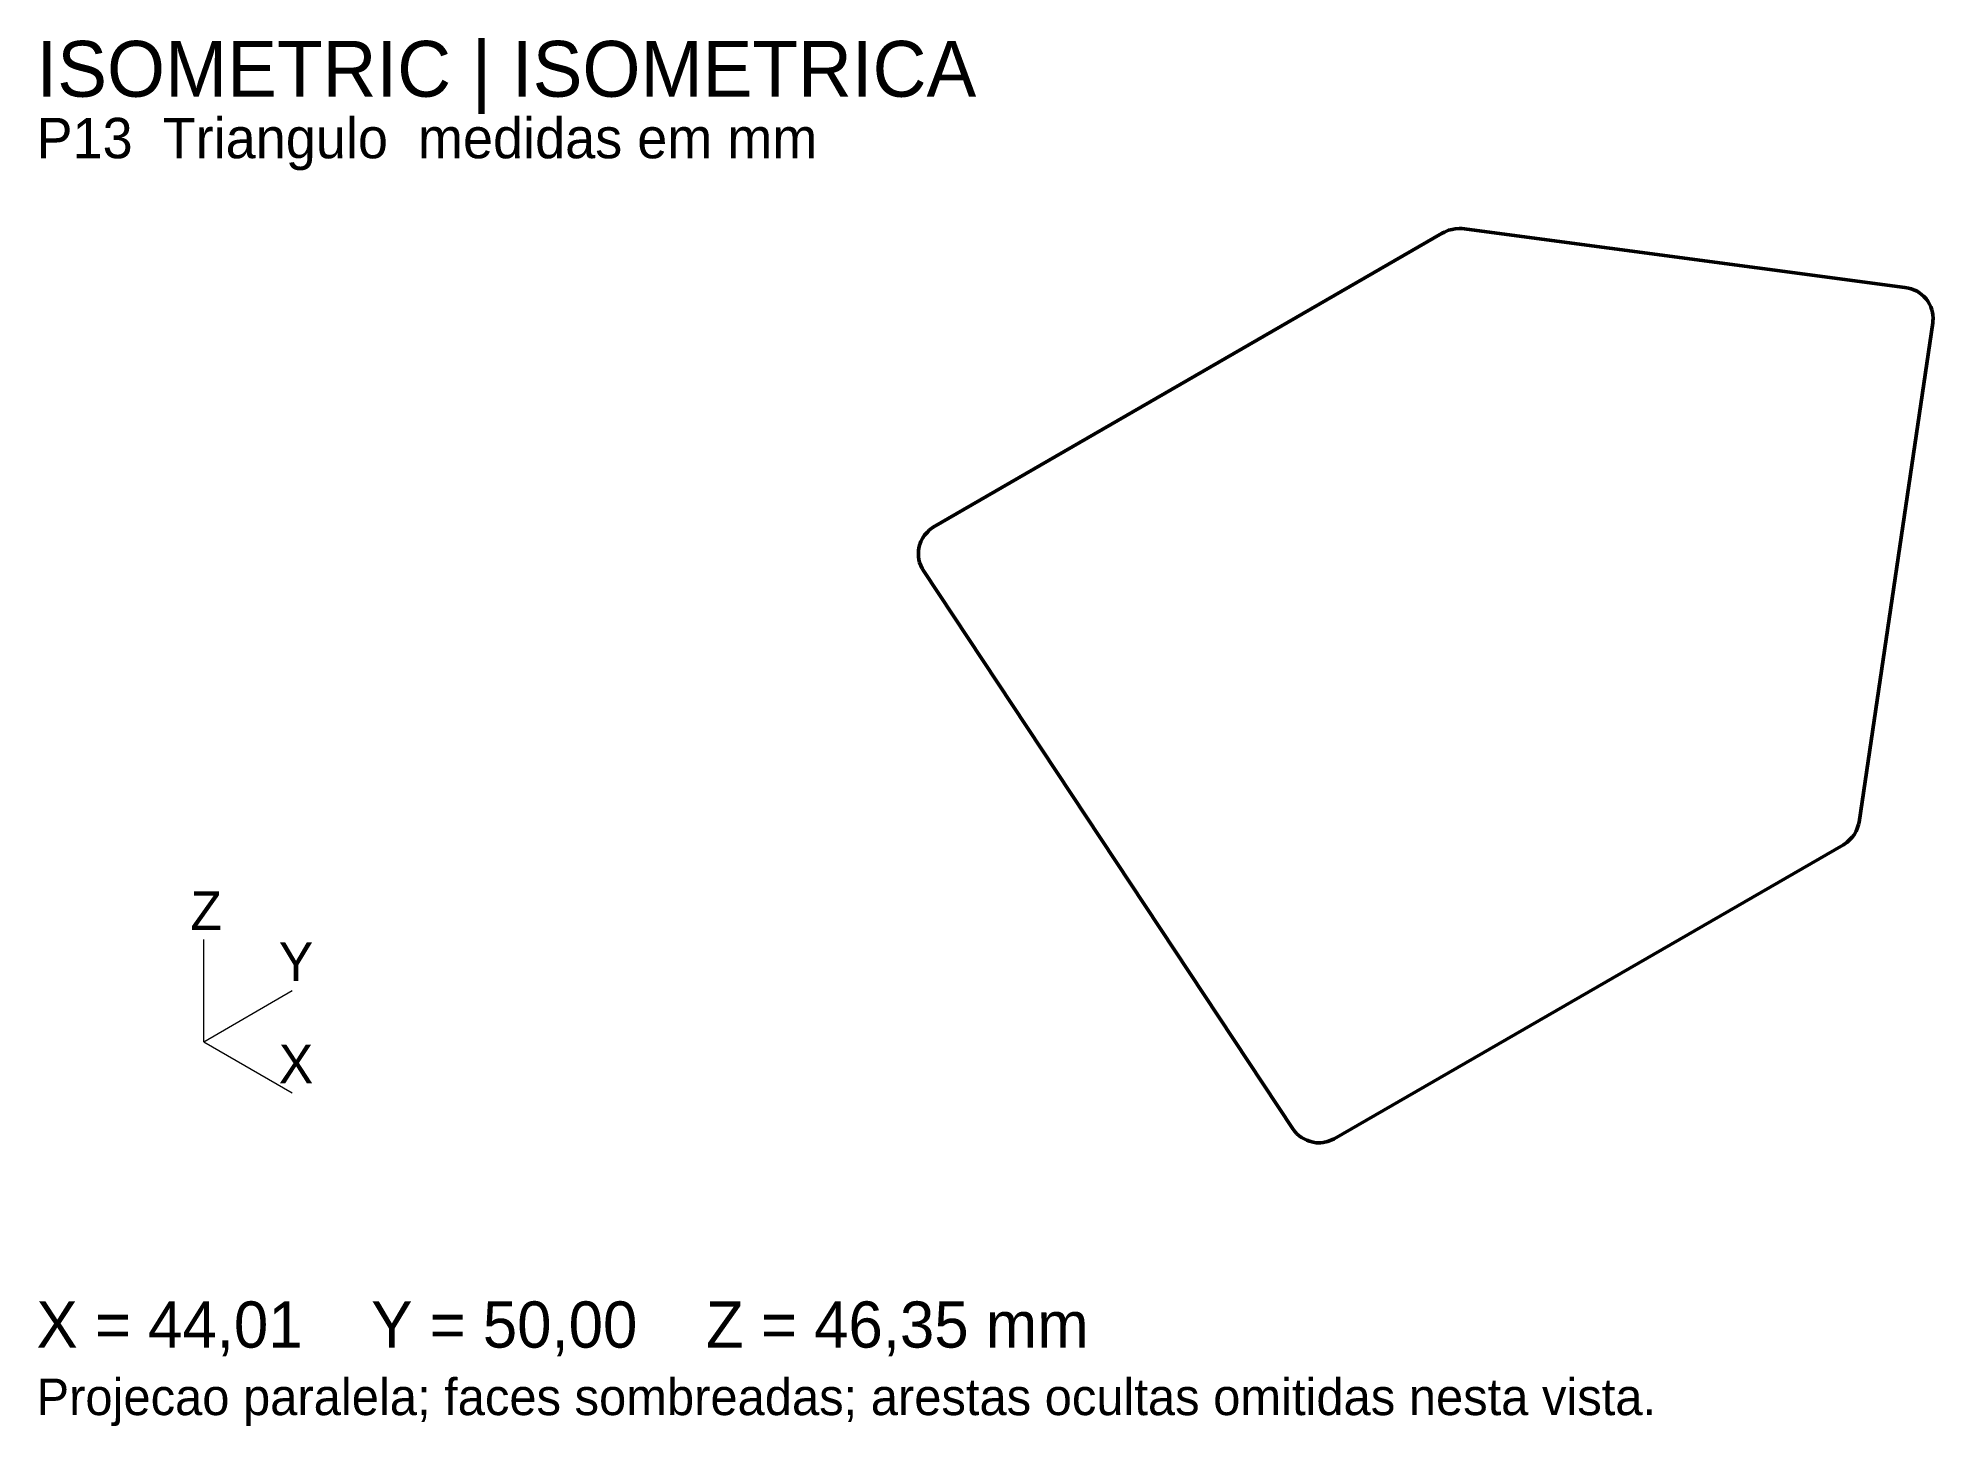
# Model space of a CAD drawing. Header units: millimetres. Extents: x 5 to 126, y 5 to 94.
import ezdxf

# ---------------------------------------------------------------- set-up
doc = ezdxf.new("R2010")
doc.units = ezdxf.units.MM
for name, color, linetype, lineweight in [('TEXT', 7, 'CONTINUOUS', 18), ('THIN', 7, 'CONTINUOUS', 18), ('VISIBLE', 7, 'CONTINUOUS', 50)]:
    doc.layers.add(name, color=color, linetype=linetype, lineweight=lineweight)

msp = doc.modelspace()

# ---------------------------------------------------------------- linework, layer by layer
at = {"layer": 'THIN'}
for q in [(15.36, 36.02), (21.01, 32.76), (21.01, 26.24)]:
    msp.add_line((15.36, 29.5), q, dxfattribs=at)
at = {"layer": 'VISIBLE'}
for p, q in [((61.94, 62.35), (94.47, 81.13)), ((94.47, 81.13), (94.6, 81.21)), ((94.6, 81.21), (94.86, 81.32)), ((94.86, 81.32), (95.11, 81.38)), ((95.11, 81.38), (95.29, 81.42)), ((95.29, 81.42), (95.54, 81.43)), ((95.54, 81.43), (95.72, 81.43)), ((95.72, 81.43), (124.01, 77.67)), ((124.01, 77.67), (124.24, 77.63)), ((124.24, 77.63), (124.43, 77.59)), ((124.43, 77.59), (124.63, 77.5)), ((124.63, 77.5), (124.8, 77.43)), ((124.8, 77.43), (124.98, 77.31)), ((125.09, 77.22), (124.98, 77.31)), ((125.09, 77.22), (125.24, 77.1)), ((125.24, 77.1), (125.37, 76.95)), ((125.37, 76.95), (125.49, 76.79)), ((125.49, 76.79), (125.59, 76.61)), ((125.59, 76.61), (125.68, 76.43)), ((125.68, 76.43), (125.74, 76.24)), ((121.09, 43.53), (125.8, 75.4)), ((125.74, 76.24), (125.78, 76.06)), ((125.78, 76.06), (125.8, 75.92)), ((125.8, 75.92), (125.82, 75.7)), ((125.81, 75.51), (125.8, 75.4)), ((125.81, 75.51), (125.82, 75.7)), ((61.29, 61.68), (61.39, 61.84)), ((61.58, 62.05), (61.39, 61.84)), ((61.58, 62.05), (61.71, 62.18)), ((61.94, 62.35), (61.71, 62.18)), ((61.01, 60.85), (61.04, 61.04)), ((61.01, 60.85), (61.01, 60.64)), ((61.01, 60.64), (61.01, 60.47)), ((61.1, 61.27), (61.04, 61.04)), ((61.1, 61.27), (61.17, 61.45)), ((61.29, 61.68), (61.17, 61.45)), ((61.01, 60.47), (61.04, 60.29)), ((61.04, 60.29), (61.08, 60.1)), ((61.08, 60.1), (61.15, 59.91)), ((61.15, 59.91), (61.24, 59.72)), ((61.24, 59.72), (61.35, 59.55)), ((61.35, 59.55), (84.93, 23.93)), ((120.66, 42.57), (120.47, 42.36)), ((120.66, 42.57), (120.77, 42.71)), ((120.9, 42.95), (120.77, 42.71)), ((120.9, 42.95), (120.98, 43.12)), ((121.05, 43.36), (120.98, 43.12)), ((121.05, 43.36), (121.09, 43.53)), ((87.57, 23.3), (120.09, 42.08)), ((120.33, 42.25), (120.09, 42.08)), ((120.33, 42.25), (120.47, 42.36)), ((84.93, 23.93), (85.05, 23.76)), ((85.05, 23.76), (85.18, 23.62)), ((85.18, 23.62), (85.32, 23.49)), ((85.32, 23.49), (85.47, 23.39)), ((85.64, 23.29), (85.47, 23.39)), ((85.64, 23.29), (85.81, 23.2)), ((85.81, 23.2), (85.98, 23.14)), ((85.98, 23.14), (86.22, 23.08)), ((86.22, 23.08), (86.41, 23.05)), ((86.41, 23.05), (86.68, 23.05)), ((86.68, 23.05), (86.86, 23.06)), ((86.86, 23.06), (87.13, 23.12)), ((87.13, 23.12), (87.31, 23.19)), ((87.31, 23.19), (87.57, 23.3))]:
    msp.add_line(p, q, dxfattribs=at)

# ---------------------------------------------------------------- texts
at = {"layer": 'TEXT'}
for s, height, p in [('ISOMETRIC | ISOMETRICA', 3.5646, (4.67, 89.85)), ('P13  Triangulo  medidas em mm', 2.5813, (4.67, 85.92)), ('Z', 2.46, (14.5, 36.64)), ('Y', 2.46, (20.15, 33.38)), ('X', 2.46, (20.15, 26.85)), ('X = 44,01    Y = 50,00    Z = 46,35 mm', 2.95, (4.67, 9.96)), ('Projecao paralela; faces sombreadas; arestas ocultas omitidas nesta vista.', 2.3354, (4.67, 5.65))]:
    msp.add_text(s, height=height, dxfattribs=at).set_placement(p)

doc.saveas('drawing.dxf')
